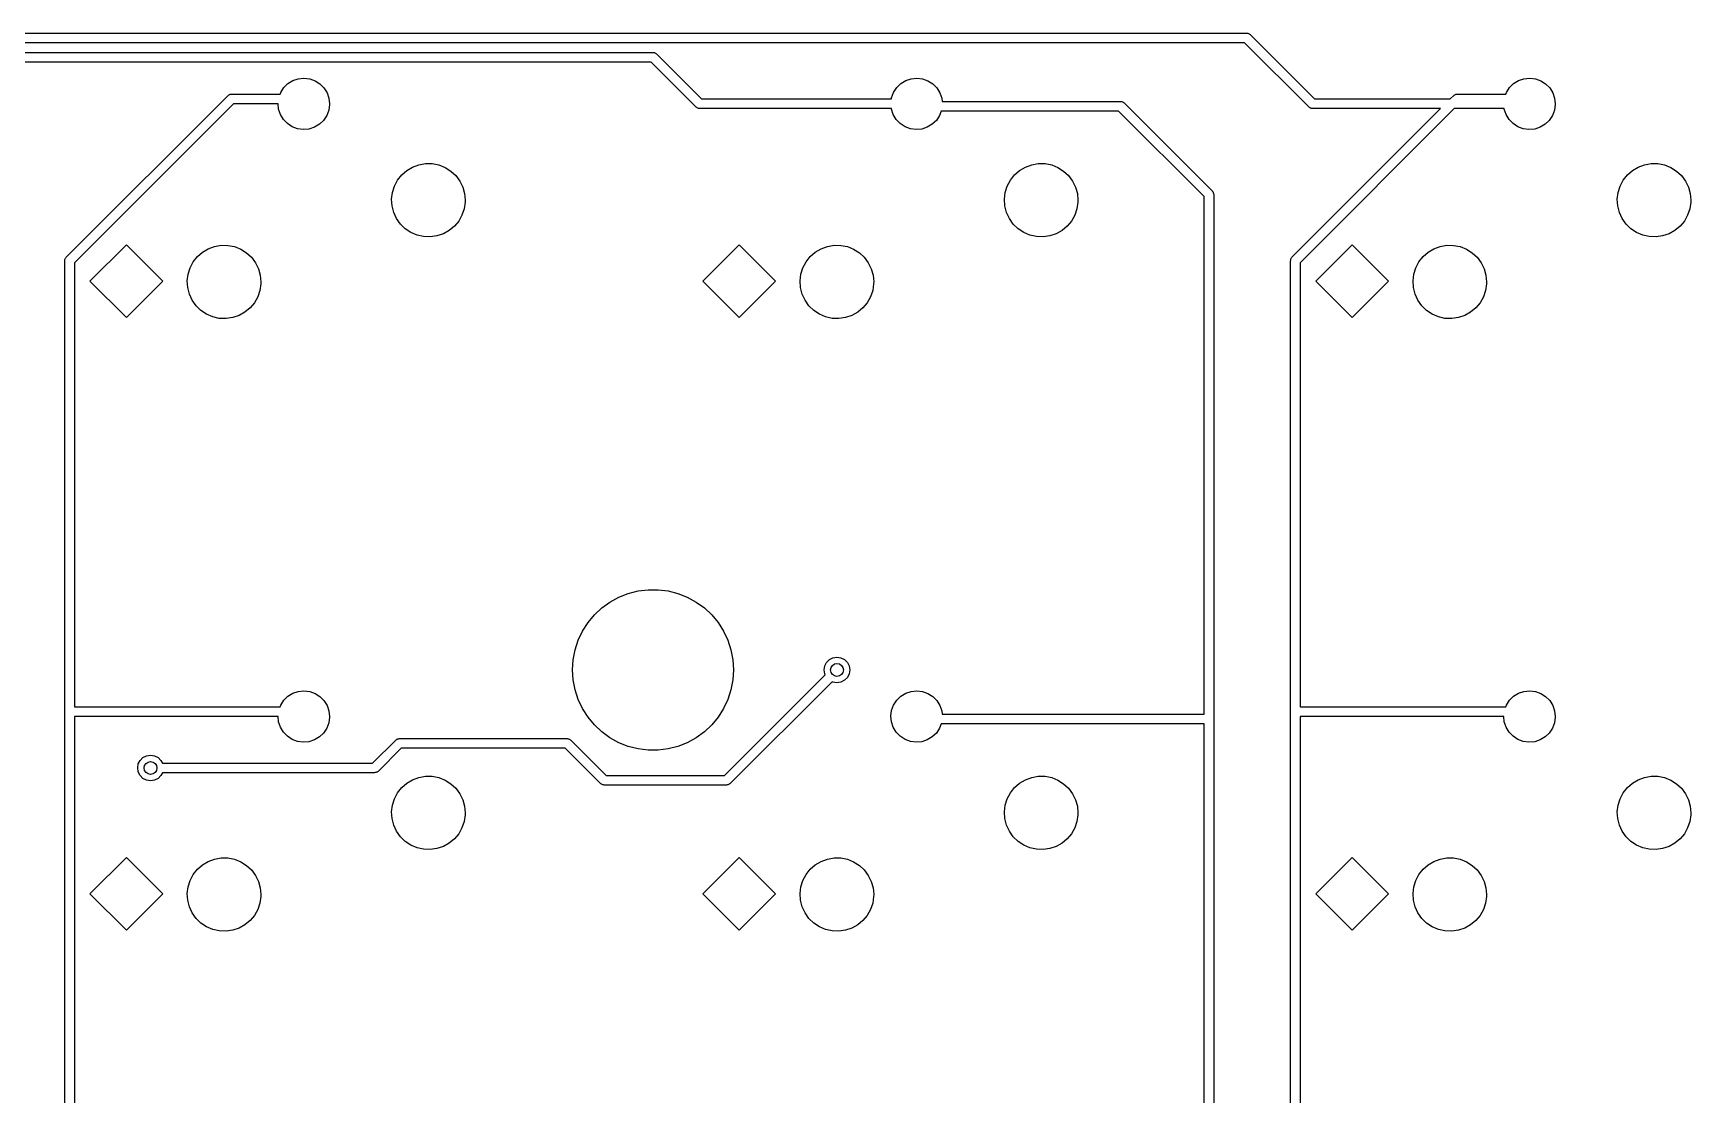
# Model space of a CAD drawing. Extents: x 62 to 246, y -144 to -58.
# Drawn here: x 194.9 to 246.4, y -110.7 to -77.7 of the extents above; entities that cross this region are included whole.
import ezdxf

# ---------------------------------------------------------------- set-up
doc = ezdxf.new("R2010")
doc.units = 0
doc.layers.add('BLACK', color=7, linetype='CONTINUOUS')

msp = doc.modelspace()

# ---------------------------------------------------------------- linework, layer by layer
at = {"layer": 'BLACK', "linetype": 'CONTINUOUS'}
for p, q in [((193.772, -77.736), (232.572, -77.736)), ((232.572, -77.736), (232.591, -77.7411)), ((232.591, -77.7411), (232.611, -77.7411)), ((232.611, -77.7411), (232.628, -77.751)), ((232.628, -77.751), (232.647, -77.7561)), ((232.647, -77.7561), (232.661, -77.7701)), ((232.661, -77.7701), (232.678, -77.7799)), ((232.678, -77.7799), (234.681, -79.7833)), ((232.51, -78.036), (193.71, -78.036)), ((234.513, -80.0393), (232.51, -78.036)), ((214.06, -78.636), (189.738, -78.636)), ((189.8, -78.336), (214.122, -78.336)), ((215.463, -80.0393), (214.06, -78.636)), ((214.122, -78.336), (214.141, -78.3411)), ((214.141, -78.3411), (214.161, -78.3411)), ((214.161, -78.3411), (214.178, -78.351)), ((214.178, -78.351), (214.197, -78.3561)), ((214.197, -78.3561), (214.211, -78.3701)), ((214.211, -78.3701), (214.228, -78.3799)), ((214.228, -78.3799), (215.631, -79.7833)), ((202.645, -79.4277), (202.772, -79.3029)), ((202.772, -79.3029), (202.924, -79.2094)), ((202.924, -79.2094), (203.093, -79.1519)), ((203.093, -79.1519), (203.27, -79.1333)), ((203.27, -79.1333), (203.447, -79.1544)), ((203.447, -79.1544), (203.615, -79.2142)), ((203.615, -79.2142), (203.766, -79.3098)), ((203.766, -79.3098), (203.892, -79.4364)), ((221.695, -79.4277), (221.822, -79.3029)), ((221.822, -79.3029), (221.974, -79.2094)), ((221.974, -79.2094), (222.143, -79.1519)), ((222.143, -79.1519), (222.32, -79.1333)), ((222.32, -79.1333), (222.497, -79.1544)), ((222.497, -79.1544), (222.665, -79.2142)), ((222.665, -79.2142), (222.816, -79.3098)), ((222.816, -79.3098), (222.942, -79.4364)), ((240.745, -79.4277), (240.872, -79.3029)), ((240.872, -79.3029), (241.024, -79.2094)), ((241.024, -79.2094), (241.193, -79.1519)), ((241.193, -79.1519), (241.37, -79.1333)), ((241.37, -79.1333), (241.547, -79.1544)), ((241.547, -79.1544), (241.715, -79.2142)), ((241.715, -79.2142), (241.866, -79.3098)), ((241.866, -79.3098), (241.992, -79.4364)), ((195.88, -84.7048), (200.91, -79.6751)), ((200.91, -79.6751), (200.927, -79.6652)), ((200.927, -79.6652), (200.941, -79.6512)), ((200.941, -79.6512), (200.96, -79.6461)), ((200.96, -79.6461), (200.977, -79.6363)), ((200.977, -79.6363), (200.997, -79.6363)), ((200.997, -79.6363), (201.016, -79.6311)), ((201.016, -79.6311), (202.529, -79.6311)), ((202.529, -79.6311), (202.548, -79.5776)), ((202.548, -79.5776), (202.645, -79.4277)), ((203.892, -79.4364), (203.986, -79.5876)), ((203.986, -79.5876), (204.045, -79.756)), ((204.045, -79.756), (204.065, -79.9333)), ((215.631, -79.7833), (221.532, -79.7833)), ((221.532, -79.7833), (221.537, -79.7452)), ((221.537, -79.7452), (221.598, -79.5776)), ((221.598, -79.5776), (221.695, -79.4277)), ((222.942, -79.4364), (223.036, -79.5876)), ((223.036, -79.5876), (223.095, -79.756)), ((223.095, -79.756), (223.106, -79.86)), ((223.106, -79.86), (228.656, -79.86)), ((228.656, -79.86), (228.675, -79.8651)), ((228.675, -79.8651), (228.695, -79.8651)), ((228.695, -79.8651), (228.712, -79.875)), ((234.681, -79.7833), (238.902, -79.7833)), ((238.902, -79.7833), (239.01, -79.6751)), ((239.01, -79.6751), (239.027, -79.6652)), ((239.027, -79.6652), (239.041, -79.6512)), ((239.041, -79.6512), (239.06, -79.6461)), ((239.06, -79.6461), (239.077, -79.6363)), ((239.077, -79.6363), (239.097, -79.6363)), ((239.097, -79.6363), (239.116, -79.6311)), ((239.116, -79.6311), (240.629, -79.6311)), ((240.629, -79.6311), (240.648, -79.5776)), ((240.648, -79.5776), (240.745, -79.4277)), ((241.992, -79.4364), (242.086, -79.5876)), ((242.086, -79.5876), (242.145, -79.756)), ((242.145, -79.756), (242.165, -79.9333)), ((201.078, -79.9311), (196.136, -84.873)), ((202.466, -79.9311), (201.078, -79.9311)), ((202.482, -80.0996), (202.466, -79.9311)), ((202.538, -80.2688), (202.482, -80.0996)), ((202.631, -80.4214), (202.538, -80.2688)), ((203.976, -80.299), (203.878, -80.4475)), ((204.04, -80.1322), (203.976, -80.299)), ((204.064, -79.9556), (204.04, -80.1322)), ((204.065, -79.9333), (204.064, -79.9556)), ((215.48, -80.0492), (215.463, -80.0393)), ((215.494, -80.0632), (215.48, -80.0492)), ((215.513, -80.0683), (215.494, -80.0632)), ((215.53, -80.0782), (215.513, -80.0683)), ((215.55, -80.0782), (215.53, -80.0782)), ((215.569, -80.0833), (215.55, -80.0782)), ((221.531, -80.0833), (215.569, -80.0833)), ((221.532, -80.0996), (221.531, -80.0833)), ((221.588, -80.2688), (221.532, -80.0996)), ((221.681, -80.4214), (221.588, -80.2688)), ((223.026, -80.299), (222.928, -80.4475)), ((223.079, -80.16), (223.026, -80.299)), ((228.594, -80.16), (223.079, -80.16)), ((231.25, -82.8158), (228.594, -80.16)), ((228.712, -79.875), (228.731, -79.8801)), ((228.731, -79.8801), (228.745, -79.8941)), ((228.745, -79.8941), (228.762, -79.9039)), ((228.762, -79.9039), (231.506, -82.6477)), ((233.98, -84.7048), (238.602, -80.0833)), ((239.026, -80.0833), (234.236, -84.873)), ((234.53, -80.0492), (234.513, -80.0393)), ((234.544, -80.0632), (234.53, -80.0492)), ((234.563, -80.0683), (234.544, -80.0632)), ((234.58, -80.0782), (234.563, -80.0683)), ((234.6, -80.0782), (234.58, -80.0782)), ((234.619, -80.0833), (234.6, -80.0782)), ((238.602, -80.0833), (234.619, -80.0833)), ((240.581, -80.0833), (239.026, -80.0833)), ((240.582, -80.0996), (240.581, -80.0833)), ((240.638, -80.2688), (240.582, -80.0996)), ((240.731, -80.4214), (240.638, -80.2688)), ((242.076, -80.299), (241.978, -80.4475)), ((242.14, -80.1322), (242.076, -80.299)), ((242.164, -79.9556), (242.14, -80.1322)), ((242.165, -79.9333), (242.164, -79.9556)), ((202.755, -80.5497), (202.631, -80.4214)), ((202.904, -80.6474), (202.755, -80.5497)), ((203.071, -80.7095), (202.904, -80.6474)), ((203.248, -80.7331), (203.071, -80.7095)), ((203.426, -80.7169), (203.248, -80.7331)), ((203.595, -80.6618), (203.426, -80.7169)), ((203.748, -80.5705), (203.595, -80.6618)), ((203.878, -80.4475), (203.748, -80.5705)), ((221.805, -80.5497), (221.681, -80.4214)), ((221.954, -80.6474), (221.805, -80.5497)), ((222.121, -80.7095), (221.954, -80.6474)), ((222.298, -80.7331), (222.121, -80.7095)), ((222.476, -80.7169), (222.298, -80.7331)), ((222.645, -80.6618), (222.476, -80.7169)), ((222.798, -80.5705), (222.645, -80.6618)), ((222.928, -80.4475), (222.798, -80.5705)), ((240.855, -80.5497), (240.731, -80.4214)), ((241.004, -80.6474), (240.855, -80.5497)), ((241.171, -80.7095), (241.004, -80.6474)), ((241.348, -80.7331), (241.171, -80.7095)), ((241.526, -80.7169), (241.348, -80.7331)), ((241.695, -80.6618), (241.526, -80.7169)), ((241.848, -80.5705), (241.695, -80.6618)), ((241.978, -80.4475), (241.848, -80.5705)), ((206.465, -82.0063), (206.645, -81.8993)), ((206.645, -81.8993), (206.841, -81.8269)), ((206.841, -81.8269), (207.047, -81.7915)), ((207.047, -81.7915), (207.256, -81.7943)), ((207.256, -81.7943), (207.462, -81.8351)), ((207.462, -81.8351), (207.656, -81.9126)), ((207.656, -81.9126), (207.833, -82.0242)), ((225.515, -82.0063), (225.695, -81.8993)), ((225.695, -81.8993), (225.891, -81.8269)), ((225.891, -81.8269), (226.097, -81.7915)), ((226.097, -81.7915), (226.306, -81.7943)), ((226.306, -81.7943), (226.512, -81.8351)), ((226.512, -81.8351), (226.706, -81.9126)), ((226.706, -81.9126), (226.883, -82.0242)), ((244.565, -82.0063), (244.745, -81.8993)), ((244.745, -81.8993), (244.941, -81.8269)), ((244.941, -81.8269), (245.147, -81.7915)), ((245.147, -81.7915), (245.356, -81.7943)), ((245.356, -81.7943), (245.562, -81.8351)), ((245.562, -81.8351), (245.756, -81.9126)), ((245.756, -81.9126), (245.933, -82.0242)), ((206.081, -82.4936), (206.178, -82.3085)), ((206.178, -82.3085), (206.308, -82.1442)), ((206.308, -82.1442), (206.465, -82.0063)), ((207.833, -82.0242), (207.986, -82.1662)), ((207.986, -82.1662), (208.112, -82.3338)), ((208.112, -82.3338), (208.204, -82.5214)), ((225.131, -82.4936), (225.228, -82.3085)), ((225.228, -82.3085), (225.358, -82.1442)), ((225.358, -82.1442), (225.515, -82.0063)), ((226.883, -82.0242), (227.036, -82.1662)), ((227.036, -82.1662), (227.162, -82.3338)), ((227.162, -82.3338), (227.254, -82.5214)), ((244.181, -82.4936), (244.278, -82.3085)), ((244.278, -82.3085), (244.408, -82.1442)), ((244.408, -82.1442), (244.565, -82.0063)), ((245.933, -82.0242), (246.086, -82.1662)), ((246.086, -82.1662), (246.212, -82.3338)), ((246.212, -82.3338), (246.304, -82.5214)), ((205.994, -82.9011), (206.019, -82.6934)), ((206.008, -83.1098), (205.994, -82.9011)), ((206.019, -82.6934), (206.081, -82.4936)), ((208.204, -82.5214), (208.261, -82.7227)), ((208.261, -82.7227), (208.28, -82.931)), ((208.28, -82.931), (208.278, -82.9908)), ((225.044, -82.9011), (225.069, -82.6934)), ((225.058, -83.1098), (225.044, -82.9011)), ((225.069, -82.6934), (225.131, -82.4936)), ((227.254, -82.5214), (227.311, -82.7227)), ((227.311, -82.7227), (227.33, -82.931)), ((227.33, -82.931), (227.328, -82.9908)), ((231.25, -98.91), (231.25, -82.8158)), ((231.506, -82.6477), (231.516, -82.6648)), ((231.516, -82.6648), (231.53, -82.6787)), ((231.53, -82.6787), (231.535, -82.6978)), ((231.535, -82.6978), (231.545, -82.7149)), ((231.545, -82.7149), (231.545, -82.7346)), ((231.545, -82.7346), (231.55, -82.7537)), ((231.55, -82.7537), (231.55, -137.083)), ((244.094, -82.9011), (244.119, -82.6934)), ((244.108, -83.1098), (244.094, -82.9011)), ((244.119, -82.6934), (244.181, -82.4936)), ((246.304, -82.5214), (246.361, -82.7227)), ((246.361, -82.7227), (246.38, -82.931)), ((246.38, -82.931), (246.378, -82.9908)), ((206.06, -83.3125), (206.008, -83.1098)), ((206.147, -83.5025), (206.06, -83.3125)), ((208.181, -83.3959), (208.079, -83.5784)), ((208.248, -83.1978), (208.181, -83.3959)), ((208.278, -82.9908), (208.248, -83.1978)), ((225.11, -83.3125), (225.058, -83.1098)), ((225.197, -83.5025), (225.11, -83.3125)), ((227.231, -83.3959), (227.129, -83.5784)), ((227.298, -83.1978), (227.231, -83.3959)), ((227.328, -82.9908), (227.298, -83.1978)), ((244.16, -83.3125), (244.108, -83.1098)), ((244.247, -83.5025), (244.16, -83.3125)), ((246.281, -83.3959), (246.179, -83.5784)), ((246.348, -83.1978), (246.281, -83.3959)), ((246.378, -82.9908), (246.348, -83.1978)), ((206.268, -83.6733), (206.147, -83.5025)), ((206.418, -83.8193), (206.268, -83.6733)), ((206.592, -83.9355), (206.418, -83.8193)), ((206.784, -84.0181), (206.592, -83.9355)), ((207.602, -83.9752), (207.404, -84.0424)), ((207.784, -83.873), (207.602, -83.9752)), ((207.945, -83.7392), (207.784, -83.873)), ((208.079, -83.5784), (207.945, -83.7392)), ((225.318, -83.6733), (225.197, -83.5025)), ((225.468, -83.8193), (225.318, -83.6733)), ((225.642, -83.9355), (225.468, -83.8193)), ((225.834, -84.0181), (225.642, -83.9355)), ((226.652, -83.9752), (226.454, -84.0424)), ((226.834, -83.873), (226.652, -83.9752)), ((226.995, -83.7392), (226.834, -83.873)), ((227.129, -83.5784), (226.995, -83.7392)), ((244.368, -83.6733), (244.247, -83.5025)), ((244.518, -83.8193), (244.368, -83.6733)), ((244.692, -83.9355), (244.518, -83.8193)), ((244.884, -84.0181), (244.692, -83.9355)), ((245.702, -83.9752), (245.504, -84.0424)), ((245.884, -83.873), (245.702, -83.9752)), ((246.045, -83.7392), (245.884, -83.873)), ((246.179, -83.5784), (246.045, -83.7392)), ((196.618, -85.4487), (197.749, -84.3173)), ((197.749, -84.3173), (198.881, -85.4487)), ((200.115, -84.5463), (200.295, -84.4393)), ((200.295, -84.4393), (200.491, -84.3669)), ((200.491, -84.3669), (200.697, -84.3315)), ((200.697, -84.3315), (200.906, -84.3343)), ((200.906, -84.3343), (201.112, -84.3751)), ((201.112, -84.3751), (201.306, -84.4526)), ((201.306, -84.4526), (201.483, -84.5642)), ((206.988, -84.0642), (206.784, -84.0181)), ((207.197, -84.0724), (206.988, -84.0642)), ((207.404, -84.0424), (207.197, -84.0724)), ((215.668, -85.4487), (216.799, -84.3173)), ((216.799, -84.3173), (217.931, -85.4487)), ((219.165, -84.5463), (219.345, -84.4393)), ((219.345, -84.4393), (219.541, -84.3669)), ((219.541, -84.3669), (219.747, -84.3315)), ((219.747, -84.3315), (219.956, -84.3343)), ((219.956, -84.3343), (220.162, -84.3751)), ((220.162, -84.3751), (220.356, -84.4526)), ((220.356, -84.4526), (220.533, -84.5642)), ((226.038, -84.0642), (225.834, -84.0181)), ((226.247, -84.0724), (226.038, -84.0642)), ((226.454, -84.0424), (226.247, -84.0724)), ((234.718, -85.4487), (235.849, -84.3173)), ((235.849, -84.3173), (236.981, -85.4487)), ((238.215, -84.5463), (238.395, -84.4393)), ((238.395, -84.4393), (238.591, -84.3669)), ((238.591, -84.3669), (238.797, -84.3315)), ((238.797, -84.3315), (239.006, -84.3343)), ((239.006, -84.3343), (239.212, -84.3751)), ((239.212, -84.3751), (239.406, -84.4526)), ((239.406, -84.4526), (239.583, -84.5642)), ((245.088, -84.0642), (244.884, -84.0181)), ((245.297, -84.0724), (245.088, -84.0642)), ((245.504, -84.0424), (245.297, -84.0724)), ((195.836, -84.8109), (195.841, -84.7918)), ((195.836, -129.5), (195.836, -84.8109)), ((195.841, -84.772), (195.851, -84.7549)), ((195.841, -84.7918), (195.841, -84.772)), ((195.851, -84.7549), (195.856, -84.7359)), ((195.856, -84.7359), (195.87, -84.7219)), ((195.87, -84.7219), (195.88, -84.7048)), ((196.136, -84.873), (196.136, -98.6811)), ((199.731, -85.0336), (199.828, -84.8485)), ((199.828, -84.8485), (199.958, -84.6842)), ((199.958, -84.6842), (200.115, -84.5463)), ((201.483, -84.5642), (201.636, -84.7062)), ((201.636, -84.7062), (201.762, -84.8738)), ((201.762, -84.8738), (201.854, -85.0614)), ((218.781, -85.0336), (218.878, -84.8485)), ((218.878, -84.8485), (219.008, -84.6842)), ((219.008, -84.6842), (219.165, -84.5463)), ((220.533, -84.5642), (220.686, -84.7062)), ((220.686, -84.7062), (220.812, -84.8738)), ((220.812, -84.8738), (220.904, -85.0614)), ((233.936, -84.8109), (233.941, -84.7918)), ((233.936, -129.5), (233.936, -84.8109)), ((233.941, -84.772), (233.951, -84.7549)), ((233.941, -84.7918), (233.941, -84.772)), ((233.951, -84.7549), (233.956, -84.7359)), ((233.956, -84.7359), (233.97, -84.7219)), ((233.97, -84.7219), (233.98, -84.7048)), ((234.236, -84.873), (234.236, -98.6811)), ((237.831, -85.0336), (237.928, -84.8485)), ((237.928, -84.8485), (238.058, -84.6842)), ((238.058, -84.6842), (238.215, -84.5463)), ((239.583, -84.5642), (239.736, -84.7062)), ((239.736, -84.7062), (239.862, -84.8738)), ((239.862, -84.8738), (239.954, -85.0614)), ((197.749, -86.5801), (196.618, -85.4487)), ((198.881, -85.4487), (197.749, -86.5801)), ((199.644, -85.4411), (199.669, -85.2334)), ((199.658, -85.6498), (199.644, -85.4411)), ((199.669, -85.2334), (199.731, -85.0336)), ((201.854, -85.0614), (201.911, -85.2627)), ((201.928, -85.5308), (201.898, -85.7378)), ((201.911, -85.2627), (201.93, -85.471)), ((201.93, -85.471), (201.928, -85.5308)), ((216.799, -86.5801), (215.668, -85.4487)), ((217.931, -85.4487), (216.799, -86.5801)), ((218.694, -85.4411), (218.719, -85.2334)), ((218.708, -85.6498), (218.694, -85.4411)), ((218.719, -85.2334), (218.781, -85.0336)), ((220.904, -85.0614), (220.961, -85.2627)), ((220.978, -85.5308), (220.948, -85.7378)), ((220.961, -85.2627), (220.98, -85.471)), ((220.98, -85.471), (220.978, -85.5308)), ((235.849, -86.5801), (234.718, -85.4487)), ((236.981, -85.4487), (235.849, -86.5801)), ((237.744, -85.4411), (237.769, -85.2334)), ((237.758, -85.6498), (237.744, -85.4411)), ((237.769, -85.2334), (237.831, -85.0336)), ((239.954, -85.0614), (240.011, -85.2627)), ((240.028, -85.5308), (239.998, -85.7378)), ((240.011, -85.2627), (240.03, -85.471)), ((240.03, -85.471), (240.028, -85.5308)), ((199.71, -85.8525), (199.658, -85.6498)), ((199.797, -86.0425), (199.71, -85.8525)), ((199.918, -86.2133), (199.797, -86.0425)), ((201.831, -85.9359), (201.729, -86.1184)), ((201.898, -85.7378), (201.831, -85.9359)), ((218.76, -85.8525), (218.708, -85.6498)), ((218.847, -86.0425), (218.76, -85.8525)), ((218.968, -86.2133), (218.847, -86.0425)), ((220.881, -85.9359), (220.779, -86.1184)), ((220.948, -85.7378), (220.881, -85.9359)), ((237.81, -85.8525), (237.758, -85.6498)), ((237.897, -86.0425), (237.81, -85.8525)), ((238.018, -86.2133), (237.897, -86.0425)), ((239.931, -85.9359), (239.829, -86.1184)), ((239.998, -85.7378), (239.931, -85.9359)), ((200.068, -86.3593), (199.918, -86.2133)), ((200.242, -86.4755), (200.068, -86.3593)), ((200.434, -86.5581), (200.242, -86.4755)), ((200.638, -86.6042), (200.434, -86.5581)), ((201.252, -86.5152), (201.054, -86.5824)), ((201.434, -86.413), (201.252, -86.5152)), ((201.595, -86.2792), (201.434, -86.413)), ((201.729, -86.1184), (201.595, -86.2792)), ((219.118, -86.3593), (218.968, -86.2133)), ((219.292, -86.4755), (219.118, -86.3593)), ((219.484, -86.5581), (219.292, -86.4755)), ((219.688, -86.6042), (219.484, -86.5581)), ((220.302, -86.5152), (220.104, -86.5824)), ((220.484, -86.413), (220.302, -86.5152)), ((220.645, -86.2792), (220.484, -86.413)), ((220.779, -86.1184), (220.645, -86.2792)), ((238.168, -86.3593), (238.018, -86.2133)), ((238.342, -86.4755), (238.168, -86.3593)), ((238.534, -86.5581), (238.342, -86.4755)), ((238.738, -86.6042), (238.534, -86.5581)), ((239.352, -86.5152), (239.154, -86.5824)), ((239.534, -86.413), (239.352, -86.5152)), ((239.695, -86.2792), (239.534, -86.413)), ((239.829, -86.1184), (239.695, -86.2792)), ((200.847, -86.6124), (200.638, -86.6042)), ((201.054, -86.5824), (200.847, -86.6124)), ((219.897, -86.6124), (219.688, -86.6042)), ((220.104, -86.5824), (219.897, -86.6124)), ((238.947, -86.6124), (238.738, -86.6042)), ((239.154, -86.5824), (238.947, -86.6124)), ((212.782, -95.4252), (213.058, -95.2739)), ((213.058, -95.2739), (213.349, -95.1584)), ((213.349, -95.1584), (213.654, -95.0803)), ((213.654, -95.0803), (213.965, -95.0409)), ((213.965, -95.0409), (214.279, -95.0409)), ((214.279, -95.0409), (214.59, -95.0803)), ((214.59, -95.0803), (214.895, -95.1584)), ((214.895, -95.1584), (215.186, -95.2739)), ((215.186, -95.2739), (215.462, -95.4252)), ((212.099, -96.0665), (212.3, -95.8246)), ((212.3, -95.8246), (212.528, -95.6097)), ((212.528, -95.6097), (212.782, -95.4252)), ((215.462, -95.4252), (215.716, -95.6097)), ((215.716, -95.6097), (215.944, -95.8246)), ((215.944, -95.8246), (216.145, -96.0665)), ((211.798, -96.6157), (211.931, -96.3316)), ((211.931, -96.3316), (212.099, -96.0665)), ((216.145, -96.0665), (216.313, -96.3316)), ((216.313, -96.3316), (216.446, -96.6157)), ((211.701, -96.9143), (211.798, -96.6157)), ((216.446, -96.6157), (216.543, -96.9143)), ((211.622, -97.536), (211.642, -97.2227)), ((211.642, -97.2227), (211.701, -96.9143)), ((216.543, -96.9143), (216.602, -97.2227)), ((216.602, -97.2227), (216.622, -97.536)), ((219.457, -97.4124), (219.513, -97.3009)), ((219.513, -97.3009), (219.602, -97.2124)), ((219.602, -97.2124), (219.713, -97.1556)), ((219.713, -97.1556), (219.837, -97.136)), ((219.837, -97.136), (219.961, -97.1556)), ((219.961, -97.1556), (220.072, -97.2124)), ((220.072, -97.2124), (220.161, -97.3009)), ((220.161, -97.3009), (220.217, -97.4124)), ((211.642, -97.8493), (211.622, -97.536)), ((211.701, -98.1577), (211.642, -97.8493)), ((216.346, -100.815), (219.472, -97.6892)), ((219.684, -97.9013), (216.514, -101.071)), ((216.602, -97.8493), (216.543, -98.1577)), ((216.622, -97.536), (216.602, -97.8493)), ((219.437, -97.536), (219.457, -97.4124)), ((219.457, -97.6596), (219.437, -97.536)), ((219.472, -97.6892), (219.457, -97.6596)), ((219.713, -97.9164), (219.684, -97.9013)), ((220.072, -97.8596), (219.961, -97.9164)), ((220.161, -97.7711), (220.072, -97.8596)), ((220.217, -97.6596), (220.161, -97.7711)), ((220.217, -97.4124), (220.237, -97.536)), ((220.237, -97.536), (220.217, -97.6596)), ((202.645, -98.4777), (202.772, -98.3529)), ((202.772, -98.3529), (202.924, -98.2594)), ((202.924, -98.2594), (203.093, -98.2019)), ((203.093, -98.2019), (203.27, -98.1833)), ((203.27, -98.1833), (203.447, -98.2044)), ((203.447, -98.2044), (203.615, -98.2642)), ((203.615, -98.2642), (203.766, -98.3598)), ((203.766, -98.3598), (203.892, -98.4864)), ((211.798, -98.4563), (211.701, -98.1577)), ((216.543, -98.1577), (216.446, -98.4563)), ((219.837, -97.936), (219.713, -97.9164)), ((219.961, -97.9164), (219.837, -97.936)), ((221.695, -98.4777), (221.822, -98.3529)), ((221.822, -98.3529), (221.974, -98.2594)), ((221.974, -98.2594), (222.143, -98.2019)), ((222.143, -98.2019), (222.32, -98.1833)), ((222.32, -98.1833), (222.497, -98.2044)), ((222.497, -98.2044), (222.665, -98.2642)), ((222.665, -98.2642), (222.816, -98.3598)), ((222.816, -98.3598), (222.942, -98.4864)), ((240.745, -98.4777), (240.872, -98.3529)), ((240.872, -98.3529), (241.024, -98.2594)), ((241.024, -98.2594), (241.193, -98.2019)), ((241.193, -98.2019), (241.37, -98.1833)), ((241.37, -98.1833), (241.547, -98.2044)), ((241.547, -98.2044), (241.715, -98.2642)), ((241.715, -98.2642), (241.866, -98.3598)), ((241.866, -98.3598), (241.992, -98.4864)), ((196.136, -98.6811), (202.529, -98.6811)), ((202.529, -98.6811), (202.548, -98.6276)), ((202.548, -98.6276), (202.645, -98.4777)), ((203.892, -98.4864), (203.986, -98.6376)), ((203.986, -98.6376), (204.045, -98.806)), ((204.045, -98.806), (204.065, -98.9833)), ((211.931, -98.7404), (211.798, -98.4563)), ((212.099, -99.0055), (211.931, -98.7404)), ((216.313, -98.7404), (216.145, -99.0055)), ((216.446, -98.4563), (216.313, -98.7404)), ((221.515, -98.9721), (221.537, -98.7952)), ((221.537, -98.7952), (221.598, -98.6276)), ((221.598, -98.6276), (221.695, -98.4777)), ((222.942, -98.4864), (223.036, -98.6376)), ((223.036, -98.6376), (223.095, -98.806)), ((223.095, -98.806), (223.106, -98.91)), ((223.106, -98.91), (231.25, -98.91)), ((234.236, -98.6811), (240.629, -98.6811)), ((240.629, -98.6811), (240.648, -98.6276)), ((240.648, -98.6276), (240.745, -98.4777)), ((241.992, -98.4864), (242.086, -98.6376)), ((242.086, -98.6376), (242.145, -98.806)), ((242.145, -98.806), (242.165, -98.9833)), ((202.466, -98.9811), (196.136, -98.9811)), ((196.136, -98.9811), (196.136, -117.731)), ((202.482, -99.1496), (202.466, -98.9811)), ((202.538, -99.3188), (202.482, -99.1496)), ((202.631, -99.4714), (202.538, -99.3188)), ((203.976, -99.349), (203.878, -99.4975)), ((204.04, -99.1822), (203.976, -99.349)), ((204.064, -99.0056), (204.04, -99.1822)), ((204.065, -98.9833), (204.064, -99.0056)), ((212.3, -99.2474), (212.099, -99.0055)), ((212.528, -99.4623), (212.3, -99.2474)), ((215.944, -99.2474), (215.716, -99.4623)), ((216.145, -99.0055), (215.944, -99.2474)), ((221.532, -99.1496), (221.515, -98.9721)), ((221.588, -99.3188), (221.532, -99.1496)), ((221.681, -99.4714), (221.588, -99.3188)), ((223.026, -99.349), (222.928, -99.4975)), ((223.079, -99.21), (223.026, -99.349)), ((231.25, -99.21), (223.079, -99.21)), ((231.25, -117.96), (231.25, -99.21)), ((240.566, -98.9811), (234.236, -98.9811)), ((234.236, -98.9811), (234.236, -117.731)), ((240.582, -99.1496), (240.566, -98.9811)), ((240.638, -99.3188), (240.582, -99.1496)), ((240.731, -99.4714), (240.638, -99.3188)), ((242.076, -99.349), (241.978, -99.4975)), ((242.14, -99.1822), (242.076, -99.349)), ((242.164, -99.0056), (242.14, -99.1822)), ((242.165, -98.9833), (242.164, -99.0056)), ((202.755, -99.5997), (202.631, -99.4714)), ((202.904, -99.6974), (202.755, -99.5997)), ((203.071, -99.7595), (202.904, -99.6974)), ((203.248, -99.7831), (203.071, -99.7595)), ((203.426, -99.7669), (203.248, -99.7831)), ((203.595, -99.7118), (203.426, -99.7669)), ((203.748, -99.6205), (203.595, -99.7118)), ((203.878, -99.4975), (203.748, -99.6205)), ((205.404, -100.434), (206.122, -99.7159)), ((206.122, -99.7159), (206.139, -99.7061)), ((206.139, -99.7061), (206.153, -99.6921)), ((206.153, -99.6921), (206.172, -99.687)), ((206.172, -99.687), (206.189, -99.6771)), ((206.189, -99.6771), (206.209, -99.6771)), ((206.209, -99.6771), (206.228, -99.672)), ((206.228, -99.672), (211.455, -99.672)), ((211.455, -99.672), (211.474, -99.6771)), ((211.474, -99.6771), (211.494, -99.6771)), ((211.494, -99.6771), (211.511, -99.687)), ((211.511, -99.687), (211.53, -99.6921)), ((211.53, -99.6921), (211.544, -99.7061)), ((211.544, -99.7061), (211.561, -99.7159)), ((211.561, -99.7159), (212.66, -100.815)), ((212.782, -99.6468), (212.528, -99.4623)), ((213.058, -99.7981), (212.782, -99.6468)), ((213.349, -99.9136), (213.058, -99.7981)), ((213.654, -99.9917), (213.349, -99.9136)), ((214.895, -99.9136), (214.59, -99.9917)), ((215.186, -99.7981), (214.895, -99.9136)), ((215.462, -99.6468), (215.186, -99.7981)), ((215.716, -99.4623), (215.462, -99.6468)), ((221.805, -99.5997), (221.681, -99.4714)), ((221.954, -99.6974), (221.805, -99.5997)), ((222.121, -99.7595), (221.954, -99.6974)), ((222.298, -99.7831), (222.121, -99.7595)), ((222.476, -99.7669), (222.298, -99.7831)), ((222.645, -99.7118), (222.476, -99.7669)), ((222.798, -99.6205), (222.645, -99.7118)), ((222.928, -99.4975), (222.798, -99.6205)), ((240.855, -99.5997), (240.731, -99.4714)), ((241.004, -99.6974), (240.855, -99.5997)), ((241.171, -99.7595), (241.004, -99.6974)), ((241.348, -99.7831), (241.171, -99.7595)), ((241.526, -99.7669), (241.348, -99.7831)), ((241.695, -99.7118), (241.526, -99.7669)), ((241.848, -99.6205), (241.695, -99.7118)), ((241.978, -99.4975), (241.848, -99.6205)), ((198.101, -100.584), (198.121, -100.46)), ((198.121, -100.46), (198.177, -100.349)), ((198.177, -100.349), (198.266, -100.26)), ((198.266, -100.26), (198.377, -100.204)), ((198.377, -100.204), (198.501, -100.184)), ((198.501, -100.184), (198.625, -100.204)), ((198.625, -100.204), (198.736, -100.26)), ((198.736, -100.26), (198.825, -100.349)), ((198.825, -100.349), (198.868, -100.434)), ((198.868, -100.434), (205.404, -100.434)), ((206.29, -99.972), (205.572, -100.69)), ((211.393, -99.972), (206.29, -99.972)), ((212.492, -101.071), (211.393, -99.972)), ((213.965, -100.031), (213.654, -99.9917)), ((214.279, -100.031), (213.965, -100.031)), ((214.59, -99.9917), (214.279, -100.031)), ((198.121, -100.708), (198.101, -100.584)), ((198.177, -100.819), (198.121, -100.708)), ((198.266, -100.908), (198.177, -100.819)), ((198.377, -100.964), (198.266, -100.908)), ((198.501, -100.984), (198.377, -100.964)), ((198.625, -100.964), (198.501, -100.984)), ((198.736, -100.908), (198.625, -100.964)), ((198.825, -100.819), (198.736, -100.908)), ((198.868, -100.734), (198.825, -100.819)), ((205.466, -100.734), (198.868, -100.734)), ((205.485, -100.729), (205.466, -100.734)), ((205.505, -100.729), (205.485, -100.729)), ((205.522, -100.719), (205.505, -100.729)), ((205.541, -100.714), (205.522, -100.719)), ((205.555, -100.7), (205.541, -100.714)), ((205.572, -100.69), (205.555, -100.7)), ((206.465, -101.056), (206.645, -100.949)), ((206.645, -100.949), (206.841, -100.877)), ((206.841, -100.877), (207.047, -100.842)), ((207.047, -100.842), (207.256, -100.844)), ((207.256, -100.844), (207.462, -100.885)), ((207.462, -100.885), (207.656, -100.963)), ((207.656, -100.963), (207.833, -101.074)), ((212.66, -100.815), (216.346, -100.815)), ((225.515, -101.056), (225.695, -100.949)), ((225.695, -100.949), (225.891, -100.877)), ((225.891, -100.877), (226.097, -100.842)), ((226.097, -100.842), (226.306, -100.844)), ((226.306, -100.844), (226.512, -100.885)), ((226.512, -100.885), (226.706, -100.963)), ((226.706, -100.963), (226.883, -101.074)), ((244.565, -101.056), (244.745, -100.949)), ((244.745, -100.949), (244.941, -100.877)), ((244.941, -100.877), (245.147, -100.842)), ((245.147, -100.842), (245.356, -100.844)), ((245.356, -100.844), (245.562, -100.885)), ((245.562, -100.885), (245.756, -100.963)), ((245.756, -100.963), (245.933, -101.074)), ((206.081, -101.544), (206.178, -101.358)), ((206.178, -101.358), (206.308, -101.194)), ((206.308, -101.194), (206.465, -101.056)), ((207.833, -101.074), (207.986, -101.216)), ((207.986, -101.216), (208.112, -101.384)), ((208.112, -101.384), (208.204, -101.571)), ((212.509, -101.081), (212.492, -101.071)), ((212.523, -101.095), (212.509, -101.081)), ((212.542, -101.1), (212.523, -101.095)), ((212.559, -101.11), (212.542, -101.1)), ((212.579, -101.11), (212.559, -101.11)), ((212.598, -101.115), (212.579, -101.11)), ((216.408, -101.115), (212.598, -101.115)), ((216.427, -101.11), (216.408, -101.115)), ((216.447, -101.11), (216.427, -101.11)), ((216.464, -101.1), (216.447, -101.11)), ((216.483, -101.095), (216.464, -101.1)), ((216.497, -101.081), (216.483, -101.095)), ((216.514, -101.071), (216.497, -101.081)), ((225.131, -101.544), (225.228, -101.358)), ((225.228, -101.358), (225.358, -101.194)), ((225.358, -101.194), (225.515, -101.056)), ((226.883, -101.074), (227.036, -101.216)), ((227.036, -101.216), (227.162, -101.384)), ((227.162, -101.384), (227.254, -101.571)), ((244.181, -101.544), (244.278, -101.358)), ((244.278, -101.358), (244.408, -101.194)), ((244.408, -101.194), (244.565, -101.056)), ((245.933, -101.074), (246.086, -101.216)), ((246.086, -101.216), (246.212, -101.384)), ((246.212, -101.384), (246.304, -101.571)), ((205.994, -101.951), (206.019, -101.743)), ((206.008, -102.16), (205.994, -101.951)), ((206.019, -101.743), (206.081, -101.544)), ((208.204, -101.571), (208.261, -101.773)), ((208.261, -101.773), (208.28, -101.981)), ((208.28, -101.981), (208.278, -102.041)), ((225.044, -101.951), (225.069, -101.743)), ((225.058, -102.16), (225.044, -101.951)), ((225.069, -101.743), (225.131, -101.544)), ((227.254, -101.571), (227.311, -101.773)), ((227.311, -101.773), (227.33, -101.981)), ((227.33, -101.981), (227.328, -102.041)), ((244.094, -101.951), (244.119, -101.743)), ((244.108, -102.16), (244.094, -101.951)), ((244.119, -101.743), (244.181, -101.544)), ((246.304, -101.571), (246.361, -101.773)), ((246.361, -101.773), (246.38, -101.981)), ((246.38, -101.981), (246.378, -102.041)), ((206.06, -102.363), (206.008, -102.16)), ((206.147, -102.552), (206.06, -102.363)), ((208.181, -102.446), (208.079, -102.628)), ((208.248, -102.248), (208.181, -102.446)), ((208.278, -102.041), (208.248, -102.248)), ((225.11, -102.363), (225.058, -102.16)), ((225.197, -102.552), (225.11, -102.363)), ((227.231, -102.446), (227.129, -102.628)), ((227.298, -102.248), (227.231, -102.446)), ((227.328, -102.041), (227.298, -102.248)), ((244.16, -102.363), (244.108, -102.16)), ((244.247, -102.552), (244.16, -102.363)), ((246.281, -102.446), (246.179, -102.628)), ((246.348, -102.248), (246.281, -102.446)), ((246.378, -102.041), (246.348, -102.248)), ((206.268, -102.723), (206.147, -102.552)), ((206.418, -102.869), (206.268, -102.723)), ((206.592, -102.985), (206.418, -102.869)), ((206.784, -103.068), (206.592, -102.985)), ((207.602, -103.025), (207.404, -103.092)), ((207.784, -102.923), (207.602, -103.025)), ((207.945, -102.789), (207.784, -102.923)), ((208.079, -102.628), (207.945, -102.789)), ((225.318, -102.723), (225.197, -102.552)), ((225.468, -102.869), (225.318, -102.723)), ((225.642, -102.985), (225.468, -102.869)), ((225.834, -103.068), (225.642, -102.985)), ((226.652, -103.025), (226.454, -103.092)), ((226.834, -102.923), (226.652, -103.025)), ((226.995, -102.789), (226.834, -102.923)), ((227.129, -102.628), (226.995, -102.789)), ((244.368, -102.723), (244.247, -102.552)), ((244.518, -102.869), (244.368, -102.723)), ((244.692, -102.985), (244.518, -102.869)), ((244.884, -103.068), (244.692, -102.985)), ((245.702, -103.025), (245.504, -103.092)), ((245.884, -102.923), (245.702, -103.025)), ((246.045, -102.789), (245.884, -102.923)), ((246.179, -102.628), (246.045, -102.789)), ((196.618, -104.499), (197.749, -103.367)), ((197.749, -103.367), (198.881, -104.499)), ((200.115, -103.596), (200.295, -103.489)), ((200.295, -103.489), (200.491, -103.417)), ((200.491, -103.417), (200.697, -103.382)), ((200.697, -103.382), (200.906, -103.384)), ((200.906, -103.384), (201.112, -103.425)), ((201.112, -103.425), (201.306, -103.503)), ((201.306, -103.503), (201.483, -103.614)), ((206.988, -103.114), (206.784, -103.068)), ((207.197, -103.122), (206.988, -103.114)), ((207.404, -103.092), (207.197, -103.122)), ((215.668, -104.499), (216.799, -103.367)), ((216.799, -103.367), (217.931, -104.499)), ((219.165, -103.596), (219.345, -103.489)), ((219.345, -103.489), (219.541, -103.417)), ((219.541, -103.417), (219.747, -103.382)), ((219.747, -103.382), (219.956, -103.384)), ((219.956, -103.384), (220.162, -103.425)), ((220.162, -103.425), (220.356, -103.503)), ((220.356, -103.503), (220.533, -103.614)), ((226.038, -103.114), (225.834, -103.068)), ((226.247, -103.122), (226.038, -103.114)), ((226.454, -103.092), (226.247, -103.122)), ((234.718, -104.499), (235.849, -103.367)), ((235.849, -103.367), (236.981, -104.499)), ((238.215, -103.596), (238.395, -103.489)), ((238.395, -103.489), (238.591, -103.417)), ((238.591, -103.417), (238.797, -103.382)), ((238.797, -103.382), (239.006, -103.384)), ((239.006, -103.384), (239.212, -103.425)), ((239.212, -103.425), (239.406, -103.503)), ((239.406, -103.503), (239.583, -103.614)), ((245.088, -103.114), (244.884, -103.068)), ((245.297, -103.122), (245.088, -103.114)), ((245.504, -103.092), (245.297, -103.122)), ((199.669, -104.283), (199.731, -104.084)), ((199.731, -104.084), (199.828, -103.898)), ((199.828, -103.898), (199.958, -103.734)), ((199.958, -103.734), (200.115, -103.596)), ((201.483, -103.614), (201.636, -103.756)), ((201.636, -103.756), (201.762, -103.924)), ((201.762, -103.924), (201.854, -104.111)), ((218.719, -104.283), (218.781, -104.084)), ((218.781, -104.084), (218.878, -103.898)), ((218.878, -103.898), (219.008, -103.734)), ((219.008, -103.734), (219.165, -103.596)), ((220.533, -103.614), (220.686, -103.756)), ((220.686, -103.756), (220.812, -103.924)), ((220.812, -103.924), (220.904, -104.111)), ((237.769, -104.283), (237.831, -104.084)), ((237.831, -104.084), (237.928, -103.898)), ((237.928, -103.898), (238.058, -103.734)), ((238.058, -103.734), (238.215, -103.596)), ((239.583, -103.614), (239.736, -103.756)), ((239.736, -103.756), (239.862, -103.924)), ((239.862, -103.924), (239.954, -104.111)), ((197.749, -105.63), (196.618, -104.499)), ((198.881, -104.499), (197.749, -105.63)), ((199.644, -104.491), (199.669, -104.283)), ((199.658, -104.7), (199.644, -104.491)), ((201.854, -104.111), (201.911, -104.313)), ((201.928, -104.581), (201.898, -104.788)), ((201.911, -104.313), (201.93, -104.521)), ((201.93, -104.521), (201.928, -104.581)), ((216.799, -105.63), (215.668, -104.499)), ((217.931, -104.499), (216.799, -105.63)), ((218.694, -104.491), (218.719, -104.283)), ((218.708, -104.7), (218.694, -104.491)), ((220.904, -104.111), (220.961, -104.313)), ((220.978, -104.581), (220.948, -104.788)), ((220.961, -104.313), (220.98, -104.521)), ((220.98, -104.521), (220.978, -104.581)), ((235.849, -105.63), (234.718, -104.499)), ((236.981, -104.499), (235.849, -105.63)), ((237.744, -104.491), (237.769, -104.283)), ((237.758, -104.7), (237.744, -104.491)), ((239.954, -104.111), (240.011, -104.313)), ((240.028, -104.581), (239.998, -104.788)), ((240.011, -104.313), (240.03, -104.521)), ((240.03, -104.521), (240.028, -104.581)), ((199.71, -104.903), (199.658, -104.7)), ((199.797, -105.093), (199.71, -104.903)), ((199.918, -105.263), (199.797, -105.093)), ((201.831, -104.986), (201.729, -105.168)), ((201.898, -104.788), (201.831, -104.986)), ((218.76, -104.903), (218.708, -104.7)), ((218.847, -105.093), (218.76, -104.903)), ((218.968, -105.263), (218.847, -105.093)), ((220.881, -104.986), (220.779, -105.168)), ((220.948, -104.788), (220.881, -104.986)), ((237.81, -104.903), (237.758, -104.7)), ((237.897, -105.093), (237.81, -104.903)), ((238.018, -105.263), (237.897, -105.093)), ((239.931, -104.986), (239.829, -105.168)), ((239.998, -104.788), (239.931, -104.986)), ((200.068, -105.409), (199.918, -105.263)), ((200.242, -105.525), (200.068, -105.409)), ((200.434, -105.608), (200.242, -105.525)), ((200.638, -105.654), (200.434, -105.608)), ((201.054, -105.632), (200.847, -105.662)), ((201.252, -105.565), (201.054, -105.632)), ((201.434, -105.463), (201.252, -105.565)), ((201.595, -105.329), (201.434, -105.463)), ((201.729, -105.168), (201.595, -105.329)), ((219.118, -105.409), (218.968, -105.263)), ((219.292, -105.525), (219.118, -105.409)), ((219.484, -105.608), (219.292, -105.525)), ((219.688, -105.654), (219.484, -105.608)), ((220.104, -105.632), (219.897, -105.662)), ((220.302, -105.565), (220.104, -105.632)), ((220.484, -105.463), (220.302, -105.565)), ((220.645, -105.329), (220.484, -105.463)), ((220.779, -105.168), (220.645, -105.329)), ((238.168, -105.409), (238.018, -105.263)), ((238.342, -105.525), (238.168, -105.409)), ((238.534, -105.608), (238.342, -105.525)), ((238.738, -105.654), (238.534, -105.608)), ((239.154, -105.632), (238.947, -105.662)), ((239.352, -105.565), (239.154, -105.632)), ((239.534, -105.463), (239.352, -105.565)), ((239.695, -105.329), (239.534, -105.463)), ((239.829, -105.168), (239.695, -105.329)), ((200.847, -105.662), (200.638, -105.654)), ((219.897, -105.662), (219.688, -105.654)), ((238.947, -105.662), (238.738, -105.654))]:
    msp.add_line(p, q, dxfattribs=at)
at = {"layer": 'BLACK'}
for centre in [(219.837, -97.536), (198.501, -100.584)]:
    msp.add_circle(centre, 0.2, dxfattribs=at)

doc.saveas('drawing.dxf')
